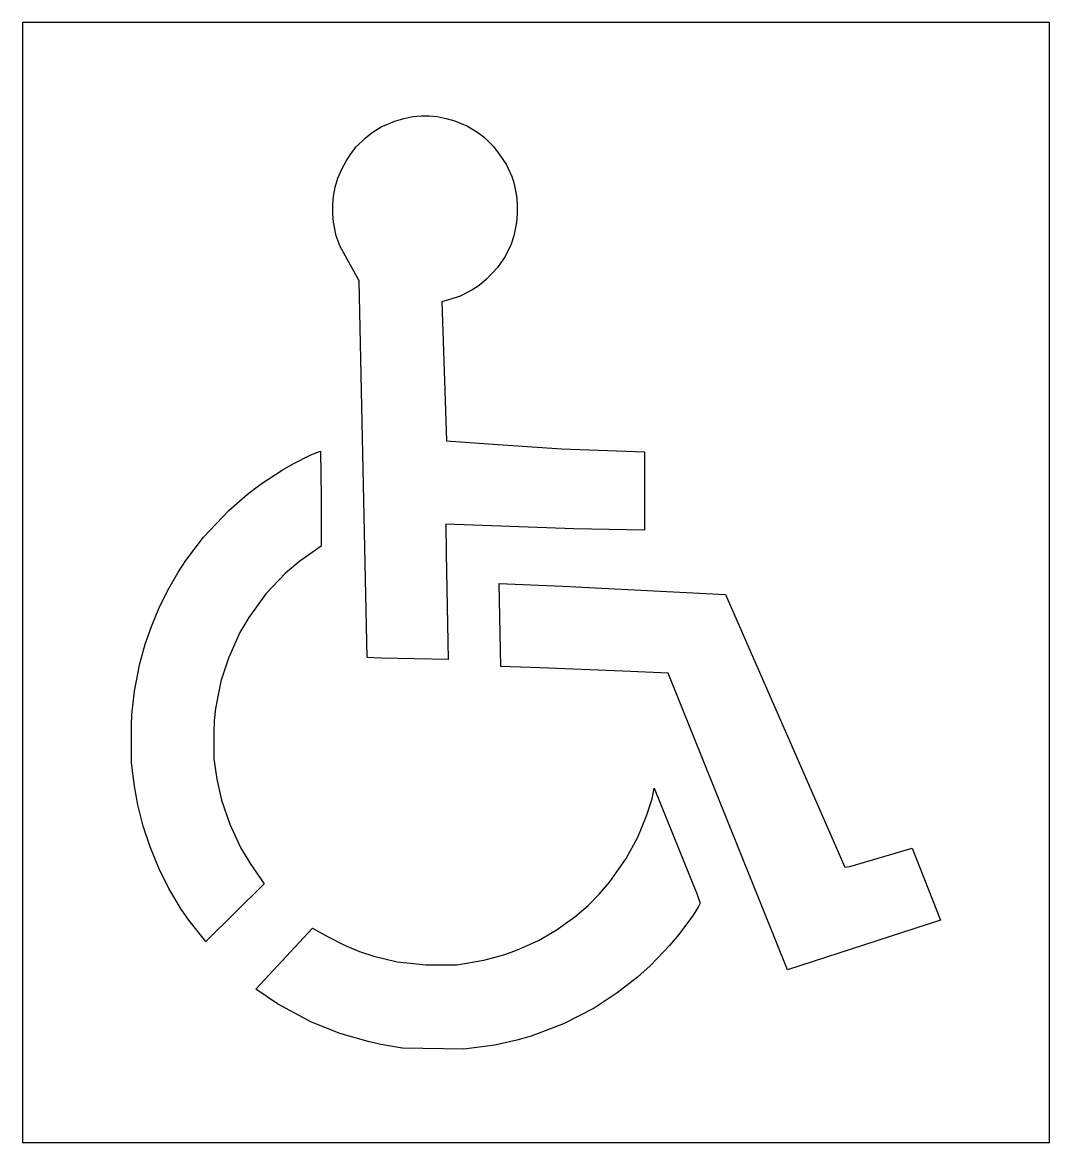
# Model space of a CAD drawing. Header units: inches. Extents: x 0 to 33, y 0 to 36.
import ezdxf

# ---------------------------------------------------------------- set-up
doc = ezdxf.new("R2010")
doc.units = ezdxf.units.IN
doc.header["$MEASUREMENT"] = 0
doc.layers.add('CUT', color=1, linetype='Continuous')

msp = doc.modelspace()

# ---------------------------------------------------------------- linework, layer by layer
at = {"layer": 'CUT'}
for points in [[(0, 0), (33, 0), (33, 36), (0, 36)], [(15.298, 31.798), (15.548, 31.426), (15.721, 31.052), (15.788, 30.85), (15.871, 30.429), (15.899, 30.143), (15.899, 29.851), (15.871, 29.565), (15.788, 29.144), (15.7, 28.876), (15.505, 28.48), (15.263, 28.124), (14.913, 27.744), (14.674, 27.55), (14.435, 27.395), (14.037, 27.194), (13.476, 27.016), (13.595, 23.531), (13.621, 22.558), (14.971, 22.456), (17.319, 22.291), (19.986, 22.201), (19.986, 19.686), (17.711, 19.73), (13.598, 19.878), (13.616, 18.93), (13.682, 15.525), (11.515, 15.569), (11.077, 15.593), (10.824, 27.697), (10.21, 28.795), (10.078, 29.144), (9.995, 29.582), (9.968, 29.862), (9.968, 30.132), (9.995, 30.413), (10.051, 30.704), (10.138, 30.994), (10.258, 31.282), (10.396, 31.544), (10.553, 31.781), (10.726, 31.996), (11.011, 32.285), (11.236, 32.467), (11.522, 32.645), (11.965, 32.827), (12.257, 32.916), (12.545, 32.972), (12.811, 33), (13.056, 33), (13.322, 32.972), (13.61, 32.916), (13.891, 32.833), (14.301, 32.667), (14.631, 32.467), (14.834, 32.307), (15.119, 32.018)], [(6.618, 15.573), (6.379, 14.825), (6.203, 13.955), (6.16, 13.559), (6.149, 13.185), (6.149, 12.337), (6.246, 11.677), (6.401, 11.005), (6.663, 10.231), (7.011, 9.483), (7.317, 8.973), (7.766, 8.32), (5.891, 6.458), (5.342, 7.146), (5.103, 7.498), (4.709, 8.162), (4.384, 8.822), (4.1, 9.508), (3.883, 10.169), (3.709, 10.851), (3.598, 11.457), (3.5, 12.205), (3.5, 13.427), (3.511, 13.757), (3.598, 14.505), (3.774, 15.397), (3.948, 16.013), (4.143, 16.586), (4.384, 17.162), (4.666, 17.734), (4.994, 18.31), (5.255, 18.706), (5.817, 19.455), (6.627, 20.319), (7.228, 20.838), (7.67, 21.174), (8.344, 21.614), (8.696, 21.814), (9.261, 22.1), (9.572, 22.219), (9.593, 20.757), (9.593, 19.169), (8.91, 18.69), (8.449, 18.295), (7.816, 17.631), (7.273, 16.879), (6.989, 16.391)], [(19.287, 15.151), (16.634, 15.261), (15.366, 15.296), (15.318, 17.971), (17.363, 17.877), (22.591, 17.609), (26.424, 8.852), (26.58, 8.876), (28.584, 9.464), (29.5, 7.153), (24.576, 5.556), (20.744, 15.083)], [(20.174, 5.687), (19.758, 5.316), (19.109, 4.81), (18.366, 4.324), (17.388, 3.818), (16.341, 3.42), (15.884, 3.288), (15.178, 3.132), (14.178, 3), (12.21, 3.033), (11.515, 3.154), (11.113, 3.244), (10.199, 3.508), (9.261, 3.884), (8.196, 4.456), (7.502, 4.934), (9.319, 6.893), (9.826, 6.609), (10.348, 6.346), (10.83, 6.146), (11.286, 5.992), (12.036, 5.814), (12.971, 5.715), (13.96, 5.715), (14.819, 5.86), (15.471, 6.036), (15.906, 6.19), (16.584, 6.5), (17.153, 6.832), (17.747, 7.256), (18.178, 7.623), (18.529, 7.979), (18.876, 8.379), (19.398, 9.127), (19.769, 9.813), (20.053, 10.499), (20.227, 11.049), (20.298, 11.393), (21.673, 7.969), (21.743, 7.779), (21.76, 7.724), (21.764, 7.707), (21.766, 7.699), (21.766, 7.694), (21.765, 7.687), (21.762, 7.676), (21.75, 7.647), (21.705, 7.561), (21.524, 7.278), (21.09, 6.684), (20.789, 6.331)]]:
    msp.add_lwpolyline(points, close=True, dxfattribs=at)

doc.saveas('drawing.dxf')
